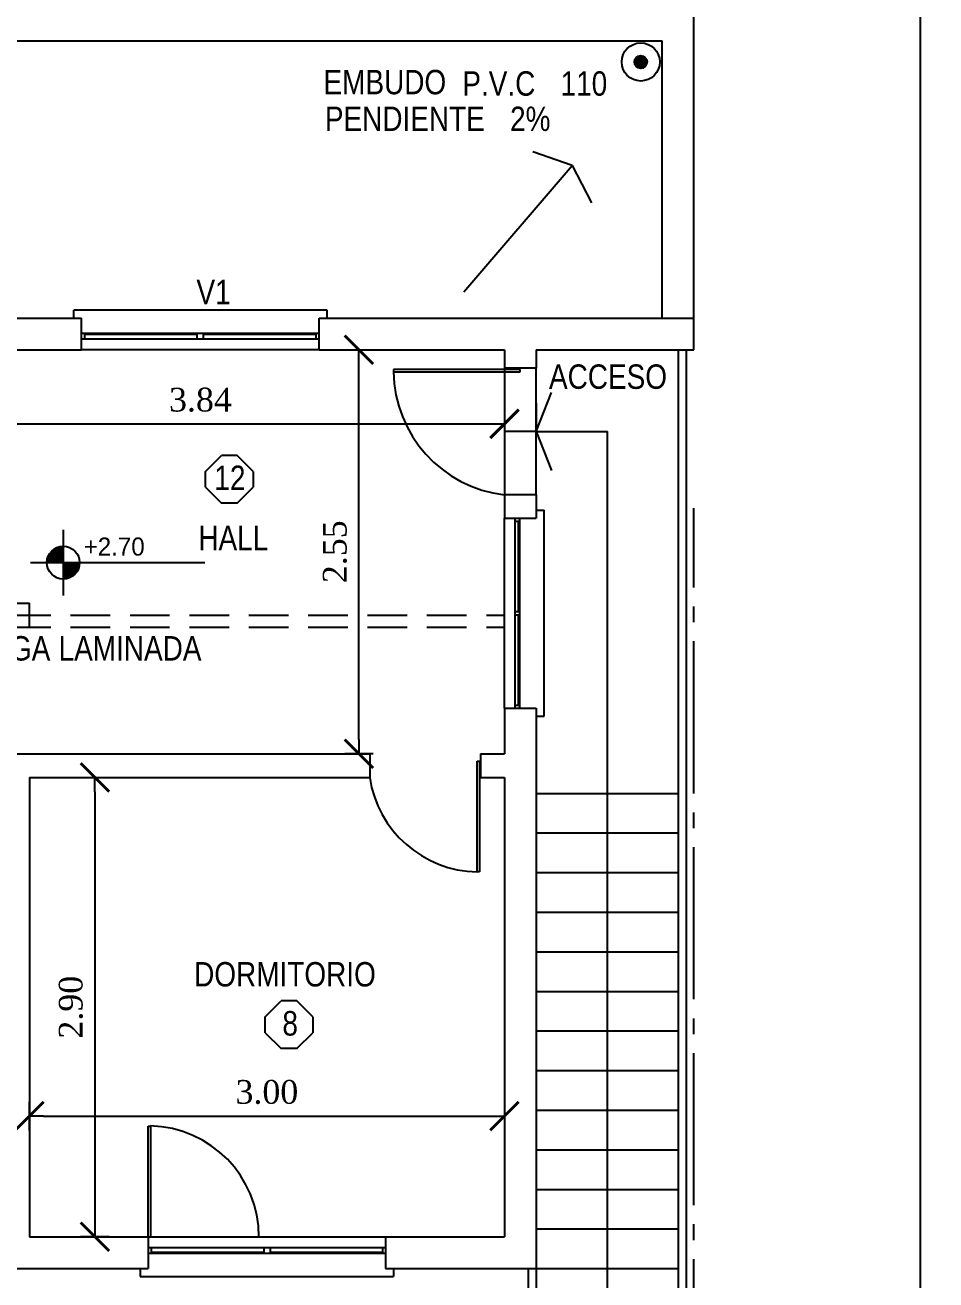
# Model space of a CAD drawing. Header units: millimetres. Extents: x 221 to 543, y -43 to 148.
# Drawn here: x 327.88 to 333.63, y 76.74 to 84.66 of the extents above; entities that cross this region are included whole.
import ezdxf
from ezdxf.enums import TextEntityAlignment as Align

# ---------------------------------------------------------------- set-up
doc = ezdxf.new("R2010")
doc.units = ezdxf.units.MM
doc.linetypes.add('ACAD_ISO04W100', pattern=[30, 24, -3, 0, -3])
doc.linetypes.add('HIDDEN', pattern=[0.375, 0.25, -0.125])
doc.layers.add('10-SOLADOS', color=15, linetype='Continuous')
doc.styles.add('COTAS', font='ROMANS', dxfattribs={"width": 0.7})
doc.styles.add('gardel', font='ARIALN.TTF')
doc.styles.add('PROV', font='times.ttf')
doc.dimstyles.new('COTA-S-S-2-50', dxfattribs={"dimscale": 1.5, "dimtxt": 0.1, "dimasz": 0.06, "dimexe": 0, "dimexo": 0, "dimgap": 0.08, "dimtad": 1, "dimzin": 4, "dimdsep": 46, "dimtxsty": 'COTAS', "dimblk1": 'M2_COTA', "dimblk2": 'M2_COTA', "dimsah": 1, "dimcen": 0.1, "dimse1": 1, "dimse2": 1, "dimclrd": 2, "dimclre": 256, "dimclrt": 6, "dimadec": 0, "dimazin": 0, "dimtfac": 1, "dimtix": 1, "dimtmove": 2, "dimatfit": 3, "dimldrblk": 'M2_COTA', "dimfxl": 1, "dimtolj": 1, "dimtzin": 4, "dimarcsym": 0})

# ---------------------------------------------------------------- blocks, each defined once
blk = doc.blocks.new('M2_COTA')
for p, q in [((0, 1), (0, -1)), ((-1, 0), (0, 0))]:
    blk.add_line(p, q)
at = {"const_width": 0.2}
blk.add_lwpolyline([(-1, -1), (1, 1)], dxfattribs=at)
blk = doc.blocks.new('*D50')
at = {"color": 252, "lineweight": -2, "ltscale": 0.05, "transparency": 16777216}
blk.add_line((333.5374, 73.9039), (333.5374, 98.7239), dxfattribs=at)
at = {"layer": 'Defpoints', "color": 0, "ltscale": 0.05, "transparency": 16777216}
for p in [(333.5374, 98.8139), (333.6061, 98.8139), (332.9138, 73.8139)]:
    blk.add_point(p, dxfattribs=at)
at = {"color": 252, "lineweight": -2, "ltscale": 0.05, "transparency": 16777216, "xscale": 0.09, "yscale": 0.09, "zscale": 0.09}
for p, rotation in [((333.5374, 98.8139), 90), ((333.5374, 73.8139), 270)]:
    blk.add_blockref('M2_COTA', p, dxfattribs=dict(at, rotation=rotation))
at = {"color": 0, "ltscale": 0.05, "transparency": 16777216, "insert": (333.3859, 86.3139), "char_height": 0.15, "attachment_point": 5, "rotation": 90, "style": 'PROV'}
blk.add_mtext('\\A1;25.00', dxfattribs=at)
blk = doc.blocks.new('*D53')
at = {"color": 252, "lineweight": -2, "ltscale": 0.05, "transparency": 16777216}
blk.add_line((328.3233, 79.8239), (328.3233, 77.1039), dxfattribs=at)
at = {"layer": 'Defpoints', "color": 0, "ltscale": 0.05, "transparency": 16777216}
for p in [(327.9092, 79.9139), (327.9092, 77.0139), (328.3233, 77.0139)]:
    blk.add_point(p, dxfattribs=at)
at = {"color": 252, "lineweight": -2, "ltscale": 0.05, "transparency": 16777216, "xscale": 0.09, "yscale": 0.09, "zscale": 0.09}
for p, rotation in [((328.3233, 79.9139), 90), ((328.3233, 77.0139), 270)]:
    blk.add_blockref('M2_COTA', p, dxfattribs=dict(at, rotation=rotation))
at = {"color": 0, "ltscale": 0.05, "transparency": 16777216, "insert": (328.1718, 78.4639), "char_height": 0.15, "attachment_point": 5, "rotation": 90, "style": 'PROV'}
blk.add_mtext('\\A1;2.90', dxfattribs=at)
blk = doc.blocks.new('*D54')
at = {"color": 252, "lineweight": -2, "ltscale": 0.05, "transparency": 16777216}
blk.add_line((327.9992, 77.7762), (330.8192, 77.7762), dxfattribs=at)
at = {"layer": 'Defpoints', "color": 0, "ltscale": 0.05, "transparency": 16777216}
for p in [(330.9092, 77.7762), (327.9092, 77.0139), (330.9092, 77.0139)]:
    blk.add_point(p, dxfattribs=at)
at = {"color": 252, "lineweight": -2, "ltscale": 0.05, "transparency": 16777216, "xscale": 0.09, "yscale": 0.09, "zscale": 0.09, "rotation": 180}
blk.add_blockref('M2_COTA', (327.9092, 77.7762), dxfattribs=at)
at = {"color": 252, "lineweight": -2, "ltscale": 0.05, "transparency": 16777216, "xscale": 0.09, "yscale": 0.09, "zscale": 0.09}
blk.add_blockref('M2_COTA', (330.9092, 77.7762), dxfattribs=at)
at = {"color": 0, "ltscale": 0.05, "transparency": 16777216, "insert": (329.4092, 77.9277), "char_height": 0.15, "attachment_point": 5, "style": 'PROV'}
blk.add_mtext('\\A1;3.00', dxfattribs=at)
blk = doc.blocks.new('*D55')
at = {"color": 252, "lineweight": -2, "ltscale": 0.05, "transparency": 16777216}
blk.add_line((329.9907, 80.1539), (329.9907, 82.5239), dxfattribs=at)
at = {"layer": 'Defpoints', "color": 0, "ltscale": 0.05, "transparency": 16777216}
for p in [(329.9907, 82.6139), (330.616, 82.6139), (329.9907, 80.0639)]:
    blk.add_point(p, dxfattribs=at)
at = {"color": 252, "lineweight": -2, "ltscale": 0.05, "transparency": 16777216, "xscale": 0.09, "yscale": 0.09, "zscale": 0.09}
for p, rotation in [((329.9907, 82.6139), 90), ((329.9907, 80.0639), 270)]:
    blk.add_blockref('M2_COTA', p, dxfattribs=dict(at, rotation=rotation))
at = {"color": 0, "ltscale": 0.05, "transparency": 16777216, "insert": (329.8392, 81.3389), "char_height": 0.15, "attachment_point": 5, "rotation": 90, "style": 'PROV'}
blk.add_mtext('\\A1;2.55', dxfattribs=at)
blk = doc.blocks.new('*D60')
at = {"color": 252, "lineweight": -2, "ltscale": 0.05, "transparency": 16777216}
blk.add_line((327.1601, 82.1463), (330.8192, 82.1463), dxfattribs=at)
at = {"layer": 'Defpoints', "color": 0, "ltscale": 0.05, "transparency": 16777216}
for p in [(330.9092, 82.1463), (330.9092, 81.6982), (327.0701, 81.0139)]:
    blk.add_point(p, dxfattribs=at)
at = {"color": 252, "lineweight": -2, "ltscale": 0.05, "transparency": 16777216, "xscale": 0.09, "yscale": 0.09, "zscale": 0.09, "rotation": 180}
blk.add_blockref('M2_COTA', (327.0701, 82.1463), dxfattribs=at)
at = {"color": 252, "lineweight": -2, "ltscale": 0.05, "transparency": 16777216, "xscale": 0.09, "yscale": 0.09, "zscale": 0.09}
blk.add_blockref('M2_COTA', (330.9092, 82.1463), dxfattribs=at)
at = {"color": 0, "ltscale": 0.05, "transparency": 16777216, "insert": (328.9896, 82.2978), "char_height": 0.15, "attachment_point": 5, "style": 'PROV'}
blk.add_mtext('\\A1;3.84', dxfattribs=at)

msp = doc.modelspace()

# ---------------------------------------------------------------- hatches: boundary and pattern name
h = msp.add_hatch()
h.set_pattern_fill('ANSI36', color=256, scale=0.002, style=0)
h.set_pattern_definition([(45, (31.237002, 0.7363763), (0.00336759605, 0.01234785217), [0.015875, -0.003175, 0, -0.003175])])
h.paths.add_polyline_path([(331.8104, 84.4312, 1), (331.7298, 84.4312, 1)])

# ---------------------------------------------------------------- linework, layer by layer
at = {"color": 252, "linetype": 'ACAD_ISO04W100', "ltscale": 0.04}
for p, q in [((332.1058, 83.7639), (332.1058, 100.0104)), ((332.1058, 73.3136), (332.1058, 81.6139))]:
    msp.add_line(p, q, dxfattribs=at)
at = {"color": 2}
for p, q in [((332.1058, 82.8139), (332.1058, 84.7639)), ((322.1701, 84.5639), (331.9058, 84.5639)), ((331.9058, 82.8139), (331.9058, 84.5639)), ((332.0092, 76.1859), (332.0092, 82.6139)), ((332.0592, 76.1859), (332.0592, 82.6139)), ((331.1092, 82.2765), (331.1092, 82.0982)), ((331.1092, 82.0982), (330.9092, 82.0982)), ((330.9092, 82.0982), (330.9092, 81.9198)), ((329.0223, 81.8463), (329.1223, 81.9463)), ((329.2223, 81.9463), (329.1223, 81.9463)), ((329.3223, 81.8463), (329.2223, 81.9463)), ((329.0223, 81.7463), (329.0223, 81.8463)), ((329.3223, 81.8463), (329.3223, 81.7463)), ((329.0223, 81.7463), (329.1223, 81.6463)), ((329.2223, 81.6463), (329.3223, 81.7463)), ((329.2223, 81.6463), (329.1223, 81.6463)), ((329.399, 78.4031), (329.499, 78.5031)), ((329.599, 78.5031), (329.499, 78.5031)), ((329.699, 78.4031), (329.599, 78.5031)), ((329.399, 78.3031), (329.399, 78.4031)), ((329.699, 78.4031), (329.699, 78.3031)), ((329.399, 78.3031), (329.499, 78.2031)), ((329.599, 78.2031), (329.699, 78.3031)), ((329.599, 78.2031), (329.499, 78.2031))]:
    msp.add_line(p, q, dxfattribs=at)
for p, q in [((331.3374, 83.7765), (331.088, 83.8648)), ((330.6522, 82.981), (331.3374, 83.7765)), ((331.3374, 83.7765), (331.46, 83.542)), ((329.7896, 82.8639), (328.1896, 82.8639)), ((328.1896, 82.8139), (328.1896, 82.8639)), ((329.7896, 82.8139), (329.7896, 82.8639)), ((328.2596, 82.6816), (328.2596, 82.7168)), ((328.9696, 82.7107), (328.2596, 82.7107)), ((328.9696, 82.6816), (328.9696, 82.7168)), ((329.0096, 82.6816), (329.0096, 82.7168)), ((329.7196, 82.7107), (329.0096, 82.7107)), ((329.7196, 82.6816), (329.7196, 82.7168)), ((329.7396, 82.6139), (328.2396, 82.6139)), ((331.0085, 82.4894), (330.2085, 82.4894)), ((330.2085, 82.4894), (330.2085, 82.4744)), ((330.2085, 82.4744), (331.0085, 82.4744)), ((331.0085, 82.4744), (331.0085, 82.4894)), ((331.1092, 82.0982), (331.206, 82.3444)), ((331.1092, 82.0982), (331.5592, 82.0982)), ((331.1092, 82.0982), (331.206, 81.8519)), ((331.5592, 76.0639), (331.5592, 82.0982)), ((331.1092, 81.6012), (331.1592, 81.6012)), ((331.1592, 80.3012), (331.1592, 81.6012)), ((330.9092, 80.3512), (330.9092, 81.5512)), ((330.9769, 81.5312), (331.006, 81.5312)), ((330.9982, 80.9612), (330.9982, 81.5312)), ((330.9769, 80.9612), (331.006, 80.9612)), ((330.9769, 80.9412), (331.006, 80.9412)), ((330.9982, 80.3712), (330.9982, 80.9412)), ((330.9769, 80.3712), (331.006, 80.3712)), ((331.1092, 80.3012), (331.1592, 80.3012)), ((330.736, 79.3178), (330.736, 80.0178)), ((330.736, 80.0178), (330.751, 80.0178)), ((330.751, 80.0178), (330.751, 79.3178)), ((330.751, 79.3178), (330.736, 79.3178)), ((328.6592, 77.0139), (328.6592, 77.7139)), ((328.6592, 77.7139), (328.6742, 77.7139)), ((328.6742, 77.7139), (328.6742, 77.0139)), ((328.6592, 77.0139), (330.1592, 77.0139)), ((328.6792, 76.9462), (328.6792, 76.9109)), ((329.3892, 76.9462), (329.3892, 76.9109)), ((329.4292, 76.9462), (329.4292, 76.9109)), ((330.1392, 76.9462), (330.1392, 76.9109)), ((328.6792, 76.9171), (329.3892, 76.9171)), ((329.4292, 76.9171), (330.1392, 76.9171)), ((328.6092, 76.8139), (328.6092, 76.7639)), ((328.6092, 76.7639), (330.2092, 76.7639)), ((330.2092, 76.8139), (330.2092, 76.7639))]:
    msp.add_line(p, q)
at = {"color": 4}
for p, q in [((326.1701, 82.8139), (328.2396, 82.8139)), ((328.2396, 82.6139), (328.2396, 82.8139)), ((329.7396, 82.8139), (332.1058, 82.8139)), ((329.7396, 82.6139), (329.7396, 82.8139)), ((332.1058, 82.6139), (332.1058, 82.8139)), ((327.0701, 82.6139), (328.2396, 82.6139)), ((329.7396, 82.6139), (330.9092, 82.6139)), ((330.9092, 82.6139), (330.9092, 82.4982)), ((331.1092, 82.6139), (332.1058, 82.6139)), ((331.1092, 82.6139), (331.1092, 82.4982)), ((331.1092, 82.4982), (330.9092, 82.4982)), ((331.1092, 81.6982), (330.9092, 81.6982)), ((330.9092, 81.6982), (330.9092, 81.5512)), ((331.1092, 81.6982), (331.1092, 81.5512)), ((330.9092, 81.5512), (331.1092, 81.5512)), ((327.0701, 81.0139), (327.9092, 81.0139)), ((327.9092, 80.8639), (327.9092, 81.0139)), ((324.6701, 80.8639), (327.9092, 80.8639)), ((330.9092, 80.3512), (331.1092, 80.3512)), ((330.9092, 80.3512), (330.9092, 80.0639)), ((331.1092, 80.3512), (331.1092, 76.8139)), ((327.7592, 80.0639), (330.0586, 80.0639)), ((330.0586, 80.0639), (330.0586, 79.9139)), ((330.7586, 80.0639), (330.7586, 79.9139)), ((330.7586, 80.0639), (330.9092, 80.0639)), ((327.9092, 79.9139), (327.9092, 77.0139)), ((327.9092, 79.9139), (330.0586, 79.9139)), ((330.7586, 79.9139), (330.9092, 79.9139)), ((330.9092, 79.9139), (330.9092, 77.0139)), ((327.9092, 77.0139), (328.6592, 77.0139)), ((328.6592, 77.0139), (328.6592, 76.8139)), ((330.1592, 77.0139), (330.1592, 76.8139)), ((330.1592, 77.0139), (330.9092, 77.0139)), ((327.1142, 76.8139), (328.6592, 76.8139)), ((330.1592, 76.8139), (331.1092, 76.8139))]:
    msp.add_line(p, q, dxfattribs=at)
at = {"color": 252}
for p, q in [((329.7396, 82.7168), (328.2396, 82.7168)), ((329.7396, 82.6816), (328.2396, 82.6816)), ((328.6592, 76.9462), (330.1592, 76.9462)), ((328.6592, 76.9109), (330.1592, 76.9109))]:
    msp.add_line(p, q, dxfattribs=at)
at = {"color": 251}
for p, q in [((330.9092, 82.4982), (330.9092, 81.6982)), ((331.1092, 81.6982), (331.1092, 82.4982)), ((330.9769, 80.3512), (330.9769, 81.5512)), ((331.006, 80.3512), (331.006, 81.5512)), ((328.1234, 81.4775), (328.1234, 81.0635)), ((327.9164, 81.2705), (329.0168, 81.2705))]:
    msp.add_line(p, q, dxfattribs=at)
at = {"linetype": 'HIDDEN'}
for p, q in [((322.1701, 80.9389), (330.9092, 80.9389)), ((322.1701, 80.8639), (330.9092, 80.8639))]:
    msp.add_line(p, q, dxfattribs=at)
at = {"color": 3}
for p, q in [((331.1092, 79.8139), (332.0092, 79.8139)), ((331.1092, 79.5639), (332.0092, 79.5639)), ((331.1092, 79.3139), (332.0092, 79.3139)), ((331.1092, 79.0639), (332.0092, 79.0639)), ((331.1092, 78.8139), (332.0092, 78.8139)), ((331.1092, 78.5639), (332.0092, 78.5639)), ((331.1092, 78.3139), (332.0092, 78.3139)), ((331.1092, 78.0639), (332.0092, 78.0639)), ((331.1092, 77.8139), (332.0092, 77.8139)), ((331.1092, 77.5639), (332.0092, 77.5639)), ((331.1092, 77.3139), (332.0092, 77.3139)), ((331.1092, 77.0639), (332.0092, 77.0639)), ((331.1092, 76.8139), (331.1092, 76.0639)), ((331.1092, 76.8139), (332.0092, 76.8139))]:
    msp.add_line(p, q, dxfattribs=at)
at = {"color": 0, "linetype": 'ByBlock', "ltscale": 0.05}
for p, q in [((331.0592, 76.8139), (331.0592, 75.8639)), ((331.1092, 76.8139), (331.1092, 75.8139))]:
    msp.add_line(p, q, dxfattribs=at)
at = {"color": 251, "const_width": 0.1035}
for points in [[(328.1234, 81.3223, 0.414214), (328.0717, 81.2705, 1)], [(328.1234, 81.2188, 0.414214), (328.1752, 81.2705, 1)]]:
    msp.add_lwpolyline(points, format="xyb", dxfattribs=at)
for radius in [0.1203, 0.0403]:
    msp.add_circle((331.7701, 84.4312), radius)
at = {"color": 251}
msp.add_circle((328.1234, 81.2705), 0.1035, dxfattribs=at)
msp.add_arc((331.003, 82.4872), 0.7946, 180.92523, 263.21827, dxfattribs=at)
at = {"color": 252}
for centre, radius, start, end in [((330.7511, 80.0179), 0.7003, 188.54545, 268.76899), ((328.6592, 77.0139), 0.7002, 0, 88.77242)]:
    msp.add_arc(centre, radius, start, end, dxfattribs=at)

# ---------------------------------------------------------------- texts
at = {"attachment_point": 1}
for s, insert, char_height, width in [('{\\fSwis721 BdCnOul BT|b0|i0|c0|p82;12}', (329.0768, 81.883), 0.155015, 2.681777), ('{\\fStylus BT|b0|i0|c0|p34;+2.70}', (328.2523, 81.4289), 0.113891, 1.970329), ('{\\fSwis721 BdCnOul BT|b0|i0|c0|p82;8}', (329.5068, 78.4397), 0.155015, 2.681777)]:
    msp.add_mtext(s, dxfattribs=dict(at, insert=insert, char_height=char_height, width=width))
at = {"layer": '10-SOLADOS', "color": 7, "ltscale": 0.1, "style": 'gardel'}
for tag, p in [('EMBUDO', (330.1541, 84.3042)), ('P.V.C', (330.8738, 84.2952)), ('110', (331.4111, 84.2952)), ('PENDIENTE', (330.2804, 84.0727)), ('2%', (331.0724, 84.0727)), ('V1', (329.0726, 82.979)), ('ACCESO', (331.5632, 82.4447)), ('HALL', (329.1971, 81.4258)), ('VIGA', (327.8309, 80.7294)), ('LAMINADA', (328.5451, 80.7294)), ('DORMITORIO', (329.5235, 78.6718))]:
    msp.add_attdef(tag, text='', height=0.1541, dxfattribs=at).set_placement(p, align=Align.MIDDLE)

# ---------------------------------------------------------------- dimensions: what is measured, and where the dimension line sits
at = {"ltscale": 0.05}
for base, p1, p2, picture, middle in [((333.5374, 98.8139), (332.9138, 73.8139), (333.6061, 98.8139), '*D50', (333.3859, 86.3139)), ((329.9907, 82.6139), (329.9907, 80.0639), (330.616, 82.6139), '*D55', (329.8392, 81.3389)), ((328.3233, 77.0139), (327.9092, 79.9139), (327.9092, 77.0139), '*D53', (328.1718, 78.4639))]:
    dim = msp.add_linear_dim(base=base, p1=p1, p2=p2, angle=90, dimstyle='COTA-S-S-2-50', override={"dimgap": 0.05, "dimpost": '<>', "dimtxsty": 'PROV', "dimclrd": 252, "dimclrt": 0}, dxfattribs=at)
    dim.commit()
    dim.dimension.update_dxf_attribs({"geometry": picture, "text_midpoint": middle})
for base, p1, p2, picture, middle in [((330.9092, 82.1463), (327.0701, 81.0139), (330.9092, 81.6982), '*D60', (328.9896, 82.2978)), ((330.9092, 77.7762), (327.9092, 77.0139), (330.9092, 77.0139), '*D54', (329.4092, 77.9277))]:
    dim = msp.add_linear_dim(base=base, p1=p1, p2=p2, dimstyle='COTA-S-S-2-50', override={"dimgap": 0.05, "dimpost": '<>', "dimtxsty": 'PROV', "dimclrd": 252, "dimclrt": 0}, dxfattribs=at)
    dim.commit()
    dim.dimension.update_dxf_attribs({"geometry": picture, "text_midpoint": middle})

doc.saveas('drawing.dxf')
